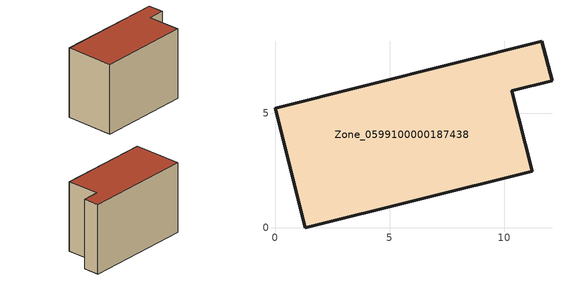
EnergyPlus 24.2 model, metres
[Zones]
Zone_0599100000187438
 floor ground (C_G): 0,5.22 11.65,8.14 12.09,6.41 10.34,5.98 11.22,2.47 1.31,0 z0
 wall outside (C_F): 1.31,0 11.22,2.47 10.34,5.98 12.09,6.41 11.65,8.14 0,5.22 1.31,0 z0:7.85
 roof outside (C_R): 11.65,8.14 0,5.22 1.31,0 11.22,2.47 10.34,5.98 12.09,6.41 z7.85
[BUILDING]
Pand.0599100000187438: North Axis=0; Terrain=City; Loads Convergence Tolerance Value=0.04; Temperature Convergence Tolerance Value=0.4; Solar Distribution=FullExterior; Maximum Number of Warmup Days=25; Minimum Number of Warmup Days=1
[Site:Location]
Rotterdam.The.Hague.AP_ZH_NLD Design_Conditions: Latitude=51.96; Longitude=4.45; Time Zone=1; Elevation=-4.5
[SITE:GROUNDTEMPERATURE:BUILDINGSURFACE]
18, 18, 18, 18, 18, 18, 18, 18, 18, 18, 18, 18
[MATERIAL] Thermal Absorptance=0.9; Solar Absorptance=0.7; Visible Absorptance=0.7
Name | Roughness | Thickness | Conductivity | Density | Specific Heat
G.TI.1975-1991 | MediumSmooth | 0.15 | 0.288461 | 540 | 1210
F.TI.1975-1991 | Rough | 0.3 | 0.230769 | 1920 | 840
R.TI.1975-1991 | MediumRough | 0.2 | 0.153846 | 1500 | 1000
[CONSTRUCTION]
C_G: G.TI.1975-1991
C_F: F.TI.1975-1991
C_R: R.TI.1975-1991
[ZONE]
Zone_0599100000187438: Type=1; Multiplier=1; Ceiling Height=Autocalculate; Volume=Autocalculate; Floor Area=autocalculate; Part of Total Floor Area=Yes
[ZONEINFILTRATION:DESIGNFLOWRATE]
Infil_Zone_0599100000187438: Zone or ZoneList or Space or SpaceList=Zone_0599100000187438; Schedule=AlwaysOn; Design Flow Rate Calculation Method=Flow/Area; Flow Rate per Floor Area=0.003; Constant Term Coefficient=1; Temperature Term Coefficient=0; Velocity Term Coefficient=0; Velocity Squared Term Coefficient=0
[HVACTEMPLATE:ZONE:IDEALLOADSAIRSYSTEM]
Zone_0599100000187438: Maximum Heating Supply Air Temperature=50; Minimum Cooling Supply Air Temperature=13; Maximum Heating Supply Air Humidity Ratio=0.0156; Minimum Cooling Supply Air Humidity Ratio=0.0077; Heating Limit=NoLimit; Cooling Limit=NoLimit; Dehumidification Control Type=ConstantSensibleHeatRatio; Cooling Sensible Heat Ratio=0.7; Dehumidification Setpoint=60; Humidification Control Type=None; Humidification Setpoint=30; Outdoor Air Method=None; Outdoor Air Flow Rate per Person=0.00944; Outdoor Air Flow Rate per Zone Floor Area=0; Outdoor Air Flow Rate per Zone=0; Demand Controlled Ventilation Type=None; Outdoor Air Economizer Type=NoEconomizer; Heat Recovery Type=None; Sensible Heat Recovery Effectiveness=0.7; Latent Heat Recovery Effectiveness=0.65
[ZONECONTROL:THERMOSTAT]
ThermostatControl_Zone_0599100000187438: Zone or ZoneList=Zone_0599100000187438; Control Type Schedule=DualSetpointControlType; Control 1=Thermostat_Zone_0599100000187438; Temperature Difference Between Cutout And Setpoint=0
[THERMOSTATSETPOINT:DUALSETPOINT]
Thermostat_Zone_0599100000187438: Heating Setpoint Temperature Schedule=HeatingSetpoint_Zone_0599100000187438; Cooling Setpoint Temperature Schedule=CoolingSetpoint_Zone_0599100000187438
[SCHEDULE:COMPACT]
HeatingSetpoint_Zone_0599100000187438: Through: 12/31, For: AllDays, Until: 24:00, 21
CoolingSetpoint_Zone_0599100000187438: Through: 12/31, For: AllDays, Until: 24:00, 24
DualSetpointControlType: Through: 12/31, For: AllDays, Until: 24:00, 4
AlwaysOn: Through: 12/31, For: AllDays, Until: 24:00, 1
